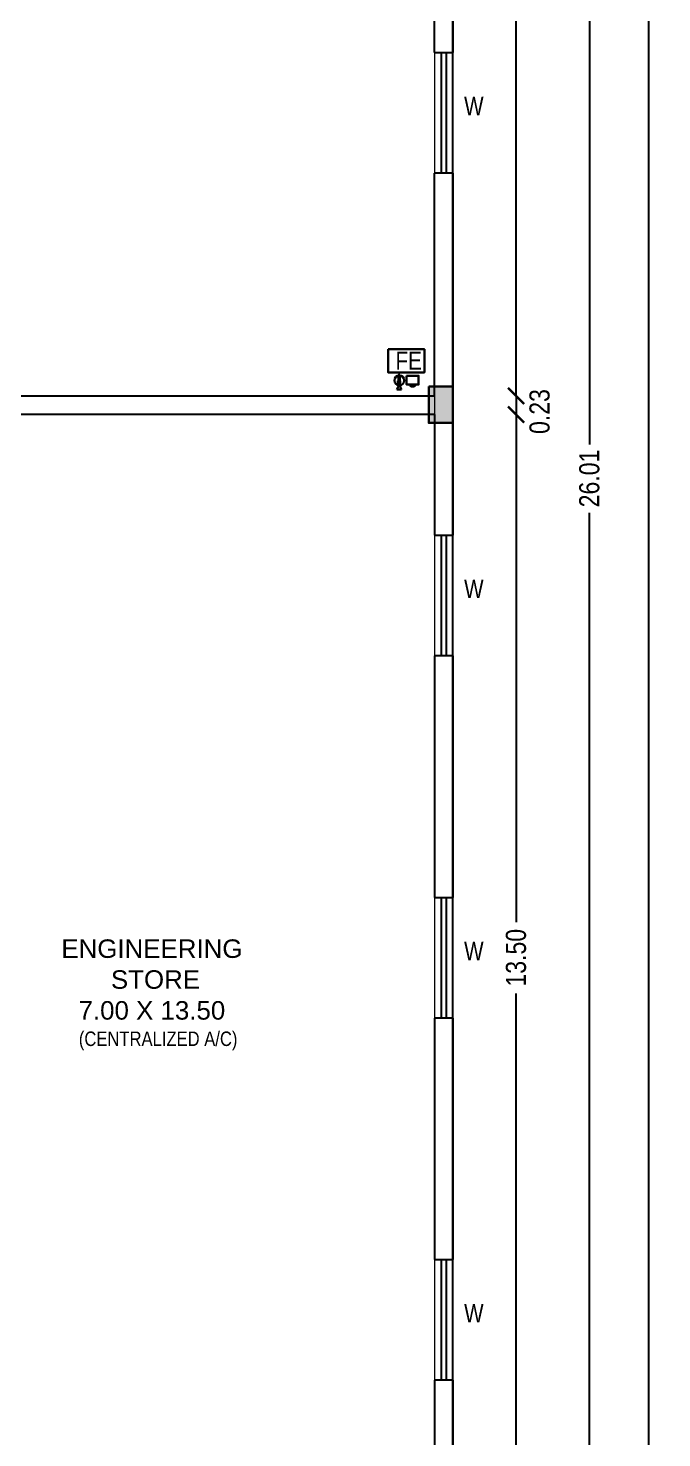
# Model space of a CAD drawing. Header units: metres. Extents: x -488 to 4759, y 38 to 2071.
# Drawn here: x 1187.04 to 1194.91, y 155.38 to 172.89 of the extents above; entities that cross this region are included whole.
import ezdxf

# ---------------------------------------------------------------- set-up
doc = ezdxf.new("R2010")
doc.units = ezdxf.units.M
doc.header["$MEASUREMENT"] = 0
for name, color, linetype in [('0 @ 1', 7, 'Continuous'), ('BLK_1_FLR_0_CARPET_AREA', 10, 'Continuous'), ('BLK_1_FLR_0_REGULAR_ROOM', 117, 'Continuous')]:
    doc.layers.add(name, color=color, linetype=linetype)
doc.layers.add('BLK_1_COVERED_AREA', color=44, linetype='Continuous', plot=False)
doc.layers.add('BLK_1_FLR_0_BLT_UP_AREA', color=1, linetype='Continuous', plot=False)
doc.styles.add('2', font='swissc.ttf', dxfattribs={"height": 0.23})
doc.styles.add('CODE', font='swissc.ttf', dxfattribs={"height": 0.25})
doc.styles.add('sa1', font='', dxfattribs={"height": 72})
doc.styles.add('SH', font='swissc.ttf', dxfattribs={"height": 10})
doc.styles.add('SUBBU3', font='swissl.ttf', dxfattribs={"width": 0.8})
doc.styles.get('sa1').set_extended_font_data('Abadi MT Condensed Light')
doc.dimstyles.new('OUTER', dxfattribs={"dimscale": 0, "dimtxt": 0.3, "dimasz": 0.18, "dimexe": 0.18, "dimexo": 0.0625, "dimgap": 0.09, "dimtad": 0, "dimzin": 0, "dimdsep": 46, "dimtxsty": 'CODE', "dimcen": 0.09, "dimse1": 1, "dimse2": 1, "dimclrd": 8, "dimclrt": 1, "dimadec": 0, "dimazin": 0, "dimtfac": 1, "dimtofl": 0, "dimtmove": 0, "dimatfit": 3, "dimfxl": 0, "dimtolj": 1, "dimtzin": 0, "dimarcsym": 0})

# ---------------------------------------------------------------- blocks, each defined once
blk = doc.blocks.new('_ArchTick')
at = {"const_width": 0.15}
blk.add_lwpolyline([(-0.5, -0.5), (0.5, 0.5)], dxfattribs=at)
blk = doc.blocks.new('*D78')
at = {"color": 0, "lineweight": -2}
for p, q in [((1193.102, 180.072), (1193.102, 174.638)), ((1193.102, 168.322), (1193.102, 173.755))]:
    blk.add_line(p, q, dxfattribs=at)
at = {"layer": 'Defpoints', "color": 0, "lineweight": -2}
for p in [(1189.94, 180.072), (1188.815, 168.322), (1193.102, 168.322)]:
    blk.add_point(p, dxfattribs=at)
at = {"color": 0, "lineweight": -2, "xscale": 0.2, "yscale": 0.2, "zscale": 0.2}
for p, rotation in [((1193.102, 180.072), 90), ((1193.102, 168.322), 270)]:
    blk.add_blockref('_ArchTick', p, dxfattribs=dict(at, rotation=rotation))
at = {"color": 0, "lineweight": -2, "insert": (1193.102, 174.197), "char_height": 0.25, "attachment_point": 5, "rotation": 90, "style": 'CODE'}
blk.add_mtext('\\A1;11.75', dxfattribs=at)
blk = doc.blocks.new('*D79')
at = {"color": 0, "lineweight": -2}
blk.add_line((1193.102, 168.322), (1193.102, 168.092), dxfattribs=at)
at = {"layer": 'Defpoints', "color": 0, "lineweight": -2}
for p in [(1188.815, 168.322), (1188.884, 168.092), (1193.102, 168.092)]:
    blk.add_point(p, dxfattribs=at)
at = {"color": 0, "lineweight": -2, "xscale": 0.2, "yscale": 0.2, "zscale": 0.2}
for p, rotation in [((1193.102, 168.322), 90), ((1193.102, 168.092), 270)]:
    blk.add_blockref('_ArchTick', p, dxfattribs=dict(at, rotation=rotation))
at = {"color": 0, "lineweight": -2, "insert": (1193.395, 168.129), "char_height": 0.25, "attachment_point": 5, "rotation": 90, "style": 'CODE'}
blk.add_mtext('\\A1;0.23', dxfattribs=at)
blk = doc.blocks.new('*D80')
at = {"color": 0, "lineweight": -2}
for p, q in [((1193.102, 168.092), (1193.102, 161.784)), ((1193.102, 154.592), (1193.102, 160.899))]:
    blk.add_line(p, q, dxfattribs=at)
at = {"layer": 'Defpoints', "color": 0, "lineweight": -2}
for p in [(1188.884, 168.092), (1188.868, 154.592), (1193.102, 154.592)]:
    blk.add_point(p, dxfattribs=at)
at = {"color": 0, "lineweight": -2, "xscale": 0.2, "yscale": 0.2, "zscale": 0.2}
for p, rotation in [((1193.102, 168.092), 90), ((1193.102, 154.592), 270)]:
    blk.add_blockref('_ArchTick', p, dxfattribs=dict(at, rotation=rotation))
at = {"color": 0, "lineweight": -2, "insert": (1193.102, 161.342), "char_height": 0.25, "attachment_point": 5, "rotation": 90, "style": 'CODE'}
blk.add_mtext('\\A1;13.50', dxfattribs=at)
blk = doc.blocks.new('*D89')
at = {"color": 0, "lineweight": -2}
for p, q in [((1194.013, 180.302), (1194.013, 167.721)), ((1194.013, 154.292), (1194.013, 166.872))]:
    blk.add_line(p, q, dxfattribs=at)
at = {"layer": 'Defpoints', "color": 0, "lineweight": -2}
for p in [(1188.38, 180.302), (1194.013, 180.302), (1187.737, 154.292)]:
    blk.add_point(p, dxfattribs=at)
at = {"color": 0, "lineweight": -2, "xscale": 0.2, "yscale": 0.2, "zscale": 0.2}
for p, rotation in [((1194.013, 180.302), 90), ((1194.013, 154.292), 270)]:
    blk.add_blockref('_ArchTick', p, dxfattribs=dict(at, rotation=rotation))
at = {"color": 0, "lineweight": -2, "insert": (1194.013, 167.297), "char_height": 0.25, "attachment_point": 5, "rotation": 90, "style": 'CODE'}
blk.add_mtext('\\A1;26.01', dxfattribs=at)
blk = doc.blocks.new('*D64')
at = {"color": 0, "lineweight": -2}
for p, q in [((1194.748, 180.302), (1194.748, 149.301)), ((1194.748, 117.402), (1194.748, 148.402))]:
    blk.add_line(p, q, dxfattribs=at)
at = {"layer": 'Defpoints', "color": 0, "lineweight": -2}
for p in [(1190.144, 180.302), (1190.144, 117.402), (1194.748, 117.402)]:
    blk.add_point(p, dxfattribs=at)
at = {"color": 0, "lineweight": -2, "xscale": 0.2, "yscale": 0.2, "zscale": 0.2}
for p, rotation in [((1194.748, 180.302), 90), ((1194.748, 117.402), 270)]:
    blk.add_blockref('_ArchTick', p, dxfattribs=dict(at, rotation=rotation))
at = {"color": 0, "lineweight": -2, "insert": (1194.748, 148.852), "char_height": 0.25, "attachment_point": 5, "rotation": 90, "style": 'CODE'}
blk.add_mtext('\\A1;{\\fSwis721 Cn BT|b1|i0|c0|p34;62.90}', dxfattribs=at)
blk = doc.blocks.new('rghfhgh')
at = {"color": 0, "lineweight": 30}
for p, q in [((15101.258, 2367.846), (15101.236, 2367.801)), ((15101.258, 2367.909), (15101.258, 2367.846)), ((15101.274, 2367.909), (15101.274, 2367.846)), ((15101.274, 2367.846), (15101.296, 2367.801))]:
    blk.add_line(p, q, dxfattribs=at)
at = {"color": 0, "lineweight": 30, "ltscale": 0.1}
blk.add_line((15101.296, 2367.801), (15101.236, 2367.801), dxfattribs=at)
blk.add_lwpolyline([(15101.129, 2368.303), (15101.581, 2368.303), (15101.581, 2368.016), (15101.129, 2368.016)], close=True, dxfattribs=at)
at = {"color": 0, "lineweight": 30}
for points in [[(15101.274, 2367.909), (15101.258, 2367.909), (15101.258, 2367.985), (15101.274, 2367.985)], [(15101.359, 2367.974), (15101.507, 2367.974), (15101.507, 2367.864), (15101.359, 2367.864)], [(15101.281, 2367.879), (15101.252, 2367.879), (15101.252, 2367.909), (15101.281, 2367.909)]]:
    blk.add_lwpolyline(points, close=True, dxfattribs=at)
blk.add_circle((15101.269, 2367.915), 0.0611, dxfattribs=at)
blk.add_arc((15101.434, 2367.883), 0.0446, 204.8747, 335.1253, dxfattribs=at)
at = {"color": 0, "lineweight": 30, "style": 'SH'}
blk.add_text('FE', height=0.2239, dxfattribs=at).set_placement((15101.221, 2368.05))

msp = doc.modelspace()

# ---------------------------------------------------------------- hatches: boundary and pattern name
at = {"lineweight": 30}
h = msp.add_hatch(color=256, dxfattribs=at)
h.dxf.hatch_style = 1
h.paths.add_polyline_path([(1192.01717, 168.43865), (1192.01717, 167.98865), (1192.31717, 167.98865), (1192.31717, 168.43865)])

# ---------------------------------------------------------------- linework, layer by layer
for p, q in [((1192.08717, 172.59157), (1192.08717, 175.59157)), ((1192.31717, 175.59157), (1192.31717, 172.59157)), ((1192.08717, 172.59157), (1192.31717, 172.59157)), ((1192.17217, 172.59157), (1192.17217, 171.09157)), ((1192.23217, 172.59157), (1192.23217, 171.09157)), ((1192.08717, 168.32157), (1192.08717, 171.09157)), ((1192.31717, 171.09157), (1192.08717, 171.09157)), ((1192.31717, 171.09157), (1192.31717, 166.59157)), ((1192.08717, 168.32157), (1184.85717, 168.32157)), ((1192.08717, 168.09157), (1184.85717, 168.09157)), ((1192.08717, 168.09157), (1192.08717, 166.59157)), ((1192.08717, 166.59157), (1192.31717, 166.59157)), ((1192.17217, 166.59157), (1192.17217, 165.09157)), ((1192.23217, 166.59157), (1192.23217, 165.09157)), ((1192.08717, 165.09157), (1192.08717, 162.09157)), ((1192.31717, 165.09157), (1192.08717, 165.09157)), ((1192.31717, 165.09157), (1192.31717, 162.09157)), ((1192.08717, 162.09157), (1192.31717, 162.09157)), ((1192.17217, 162.09157), (1192.17217, 160.59157)), ((1192.23217, 162.09157), (1192.23217, 160.59157)), ((1192.08717, 160.59157), (1192.08717, 157.59157)), ((1192.31717, 160.59157), (1192.08717, 160.59157)), ((1192.31717, 160.59157), (1192.31717, 157.59157)), ((1192.08717, 157.59157), (1192.31717, 157.59157)), ((1192.17217, 157.59157), (1192.17217, 156.09157)), ((1192.23217, 157.59157), (1192.23217, 156.09157)), ((1192.08717, 156.09157), (1192.08717, 154.59157)), ((1192.31717, 156.09157), (1192.08717, 156.09157)), ((1192.31717, 156.09157), (1192.31717, 153.11157))]:
    msp.add_line(p, q)
at = {"lineweight": 13}
for p, q in [((1192.08717, 172.59157), (1192.08717, 171.09157)), ((1192.31717, 172.59157), (1192.31717, 171.09157)), ((1192.08717, 166.59157), (1192.08717, 165.09157)), ((1192.31717, 166.59157), (1192.31717, 165.09157)), ((1192.08717, 162.09157), (1192.08717, 160.59157)), ((1192.31717, 162.09157), (1192.31717, 160.59157)), ((1192.08717, 157.59157), (1192.08717, 156.09157)), ((1192.31717, 157.59157), (1192.31717, 156.09157))]:
    msp.add_line(p, q, dxfattribs=at)
at = {"lineweight": -2}
msp.add_lwpolyline([(1192.31717, 180.30156), (1118.66717, 180.30156), (1118.66717, 117.40157), (1192.31717, 117.40157)], close=True, dxfattribs=at)
at = {"lineweight": 30}
msp.add_lwpolyline([(1192.01717, 168.43865), (1192.31717, 168.43865), (1192.31717, 167.98865), (1192.01717, 167.98865)], close=True, dxfattribs=at)
at = {"layer": 'BLK_1_COVERED_AREA', "color": 45, "lineweight": 0}
msp.add_lwpolyline([(1192.31717, 180.30157), (1118.66717, 180.30157), (1118.66717, 117.40158), (1192.31717, 117.40158)], close=True, dxfattribs=at)
at = {"layer": 'BLK_1_FLR_0_BLT_UP_AREA', "color": 45, "lineweight": 0}
msp.add_lwpolyline([(1192.31717, 180.30156), (1118.66717, 180.30156), (1118.66717, 117.40157), (1192.31717, 117.40157)], close=True, dxfattribs=at)
at = {"layer": 'BLK_1_FLR_0_CARPET_AREA', "color": 14, "lineweight": 0}
msp.add_lwpolyline([(1153.60706, 180.07157), (1153.60717, 173.84157), (1168.60566, 173.84157), (1168.60566, 154.36157), (1185.08717, 154.36157), (1185.08717, 180.07152), (1192.08717, 180.07152), (1192.08717, 129.86157), (1118.89717, 129.86157), (1118.89717, 154.35957), (1148.60717, 154.36157), (1148.60717, 180.07157), (1153.60717, 180.07157), (1153.60717, 180.07157)], close=True, dxfattribs=at)
at = {"layer": 'BLK_1_FLR_0_REGULAR_ROOM', "color": 4, "lineweight": 0}
msp.add_lwpolyline([(1153.60706, 180.07157), (1153.60717, 173.84157), (1168.60566, 173.84157), (1168.60566, 154.36157), (1185.08717, 154.36157), (1185.08717, 180.07152), (1192.08717, 180.07152), (1192.08717, 129.86157), (1118.89717, 129.86157), (1118.89717, 154.35957), (1148.60717, 154.36157), (1148.60717, 180.07157), (1153.60717, 180.07157), (1153.60717, 180.07157)], close=True, dxfattribs=at)

# ---------------------------------------------------------------- block references
at = {"lineweight": -2}
msp.add_blockref('rghfhgh', (-13909.61676, -2199.39993), dxfattribs=at)

# ---------------------------------------------------------------- texts
at = {"linetype": 'ByBlock', "lineweight": -3, "style": '2'}
msp.add_text('(CENTRALIZED A/C)', height=0.18, dxfattribs=at).set_placement((1187.67131, 160.24529))
at = {"char_height": 0.23, "width": 0.2619959, "attachment_point": 1, "style": 'SUBBU3'}
for insert in [(1192.45637, 172.04036), (1192.45637, 166.04036), (1192.45637, 161.54036), (1192.45637, 157.04036)]:
    msp.add_mtext('W', dxfattribs=dict(at, insert=insert))
at = {"ltscale": 3.5, "insert": (1188.57867, 161.56978), "char_height": 0.23, "width": 3.8215272, "attachment_point": 2, "style": 'sa1'}
msp.add_mtext('{\\fArial|b0|i0|c0|p34;\\C252;ENGINEERING\\P STORE \\P7.00 X 13.50}', dxfattribs=at)

# ---------------------------------------------------------------- dimensions: what is measured, and where the dimension line sits
at = {"layer": '0 @ 1', "lineweight": -2}
for base, p1, p2, picture, middle in [((1194.01296, 180.30157), (1187.73748, 154.29157), (1188.37959, 180.30157), '*D89', (1194.01296, 167.29657)), ((1193.10175, 168.32157), (1189.94009, 180.07157), (1188.81454, 168.32157), '*D78', (1193.10175, 174.19657)), ((1193.10175, 154.59157), (1188.88409, 168.09157), (1188.86754, 154.59157), '*D80', (1193.10175, 161.34157))]:
    dim = msp.add_linear_dim(base=base, p1=p1, p2=p2, angle=90, dimstyle='OUTER', override={"dimscale": 1, "dimtxt": 0.25, "dimasz": 0.2, "dimblk": 'ArchTick', "dimclrd": 0, "dimclrt": 0, "dimtix": 0, "dimtofl": 0, "dimtmove": 1, "dimatfit": 3, "dimfxl": 25.4}, dxfattribs=at)
    dim.commit()
    dim.dimension.update_dxf_attribs({"geometry": picture, "text_midpoint": middle})
dim = msp.add_linear_dim(base=(1194.74811, 117.40157), p1=(1190.14386, 180.30157), p2=(1190.14386, 117.40157), angle=90, text='{\\fSwis721 Cn BT|b1|i0|c0|p34;<>}', dimstyle='OUTER', override={"dimscale": 1, "dimtxt": 0.25, "dimasz": 0.2, "dimblk": 'ArchTick', "dimclrd": 0, "dimclrt": 0, "dimtix": 0, "dimtofl": 0, "dimtmove": 0, "dimatfit": 3, "dimfxl": 25.4}, dxfattribs=at)
dim.commit()
dim.dimension.update_dxf_attribs({"geometry": '*D64', "text_midpoint": (1194.74811, 148.85157)})
dim = msp.add_linear_dim(base=(1193.10175, 168.09157), p1=(1188.81454, 168.32157), p2=(1188.88409, 168.09157), angle=90, dimstyle='OUTER', override={"dimscale": 1, "dimtxt": 0.25, "dimasz": 0.2, "dimblk": 'ArchTick', "dimclrd": 0, "dimclrt": 0, "dimtix": 0, "dimtofl": 0, "dimtmove": 1, "dimatfit": 3, "dimfxl": 25.4}, dxfattribs=at)
dim.commit()
dim.dimension.update_dxf_attribs({"geometry": '*D79', "text_midpoint": (1193.39523, 168.12929), "dimtype": 128})

doc.saveas('drawing.dxf')
